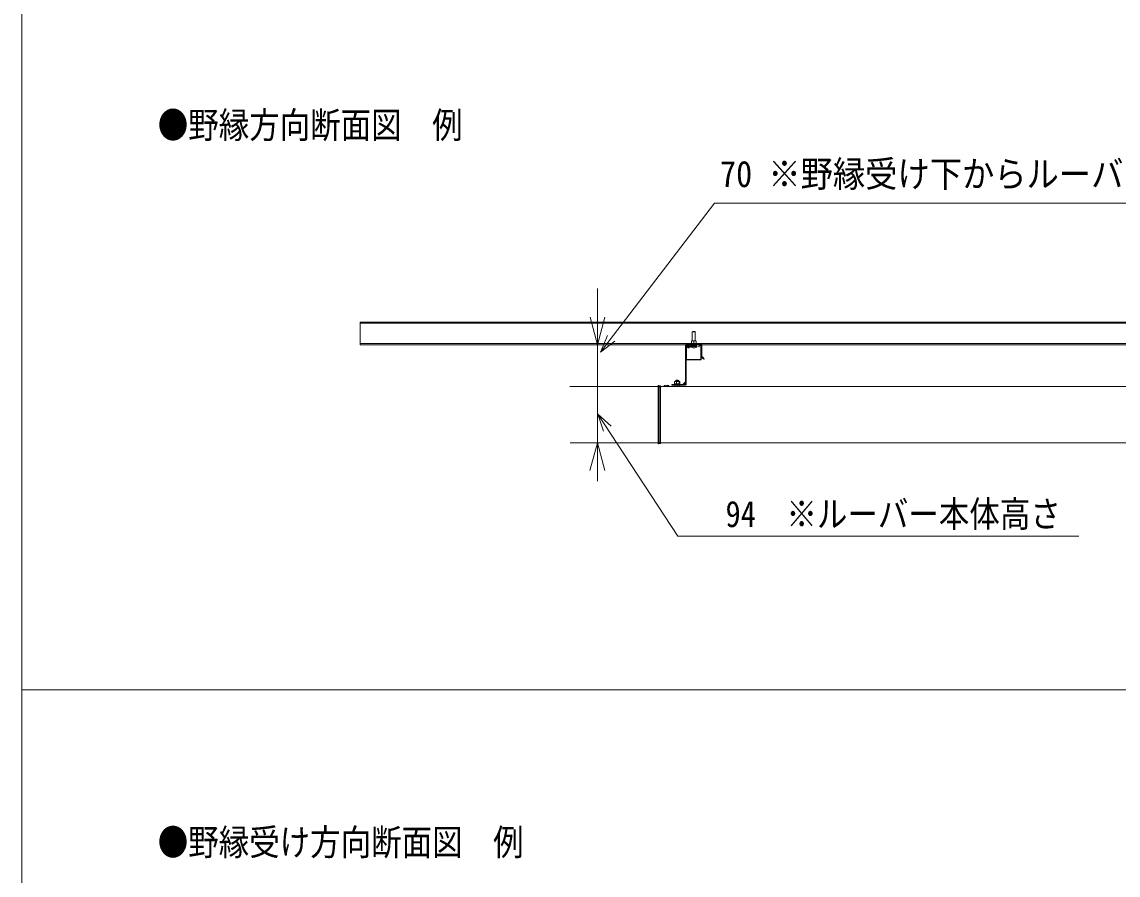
# Model space of a CAD drawing. Units: millimetres, scale not verified. Extents: x -202 to 3206, y -142 to 138.
# Drawn here: x -202.2 to -110.6, y -71.4 to 0 of the extents above; entities that cross this region are included whole.
import ezdxf
from ezdxf.enums import TextEntityAlignment as Align

# ---------------------------------------------------------------- set-up
doc = ezdxf.new("R2010")
doc.units = ezdxf.units.MM
doc.header["$LTSCALE"] = 0.5
doc.layers.add('0-0_0', color=7, linetype='Continuous', lineweight=18)
doc.styles.add('ＭＳ ゴシック', font='')
doc.styles.get('ＭＳ ゴシック').set_extended_font_data('MS Gothic')

# ---------------------------------------------------------------- blocks, each defined once
blk = doc.blocks.new('SYSARW-2')
at = {"layer": '0-0_0'}
for q in [(-2.8978, 0.7765), (-2.8978, -0.7765)]:
    blk.add_line((0, 0), q, dxfattribs=at)

msp = doc.modelspace()

# ---------------------------------------------------------------- linework, layer by layer
at = {"layer": '0-0_0'}
for p, q in [((-202.2499, 138.4999), (-202.2499, -138.5)), ((-144.3477, -15.1913), (-92.0469, -15.1913)), ((-154.1148, -30.5463), (-154.1148, -22.3226)), ((-173.9562, -25.1488), (151.1438, -25.1488)), ((-173.9562, -25.2488), (-173.9562, -25.1488)), ((-173.9562, -25.2488), (-173.9562, -26.9488)), ((151.1438, -25.2488), (-173.9562, -25.2488)), ((-146.1562, -25.9332), (-146.1962, -25.9732)), ((-146.1962, -25.9732), (-146.1962, -26.7138)), ((-145.9462, -25.9732), (-146.1962, -25.9732)), ((-146.1562, -25.9332), (-145.9862, -25.9332)), ((-145.9462, -25.9732), (-145.9862, -25.9332)), ((-145.9462, -26.7138), (-145.9462, -25.9732)), ((-173.9562, -27.0488), (-173.9562, -26.9488)), ((-173.9562, -26.9488), (-146.3712, -26.9488)), ((-146.7547, -27.0488), (-173.9562, -27.0488)), ((-153.8566, -27.6635), (-152.6694, -26.7467)), ((-146.7562, -27.0638), (-146.7562, -30.1388)), ((-145.4462, -27.0488), (-146.6962, -27.0488)), ((-146.6962, -27.0488), (-146.6962, -27.1488)), ((-146.6962, -28.2988), (-146.6962, -27.1488)), ((-145.4612, -26.9888), (-146.6812, -26.9888)), ((-146.6712, -28.2738), (-146.6712, -27.1488)), ((-146.5733, -27.265), (-146.6685, -27.129)), ((-146.6625, -27.1139), (-146.6081, -27.0758)), ((-146.6081, -27.0758), (-146.5212, -27.2)), ((-146.5212, -27.1488), (-146.5212, -27.2238)), ((-146.4962, -27.2111), (-146.3628, -27.1176)), ((-146.3169, -27.1832), (-146.4619, -27.2847)), ((-146.3712, -26.9338), (-146.3712, -26.9888)), ((-145.7712, -26.9338), (-146.3712, -26.9338)), ((-146.3169, -27.1032), (-145.8449, -27.1032)), ((-145.8449, -27.1832), (-146.3169, -27.1832)), ((-146.2712, -26.7138), (-146.1712, -26.7138)), ((-146.2712, -26.7448), (-146.2712, -26.9338)), ((-146.1962, -27.0488), (-146.1962, -27.0582)), ((-146.1962, -27.0582), (-146.1962, -27.1032)), ((-146.1962, -27.0582), (-146.0712, -27.0582)), ((-146.1712, -26.7138), (-145.9712, -26.7138)), ((-146.0712, -26.7448), (-146.0712, -26.9338)), ((-146.0712, -27.0582), (-145.9462, -27.0582)), ((-145.9712, -26.7138), (-145.8712, -26.7138)), ((-145.9462, -27.0582), (-145.9462, -27.0488)), ((-145.9462, -27.0582), (-145.9462, -27.1032)), ((-145.8712, -26.7448), (-145.8712, -26.9338)), ((-145.8449, -27.1032), (-145.8449, -27.1832)), ((-145.8449, -27.1832), (-145.7837, -27.1832)), ((-145.7712, -26.9888), (-145.7712, -26.9338)), ((-145.7712, -26.9488), (-52.1412, -26.9488)), ((-145.6212, -27.2238), (-145.6212, -27.1488)), ((-145.4712, -27.1488), (-145.4712, -28.2738)), ((-145.4462, -27.1488), (-145.4462, -27.0488)), ((-52.5247, -27.0488), (-145.3877, -27.0488)), ((-145.3862, -28.024), (-145.3862, -27.0638)), ((-146.6962, -28.2988), (-146.6962, -30.143)), ((-145.4712, -28.2738), (-146.6712, -28.2738)), ((-145.3401, -28.1549), (-145.4462, -28.0488)), ((-145.2977, -28.1125), (-145.3862, -28.024)), ((-145.3401, -28.1549), (-145.2977, -28.1125)), ((-145.234, -28.261), (-145.3401, -28.1549)), ((-145.2977, -28.1125), (-145.1916, -28.2185)), ((-145.1916, -28.2185), (-145.234, -28.261)), ((-147.6511, -30.1038), (-147.6769, -30.1217)), ((-147.5923, -30.1038), (-147.656, -30.1038)), ((-147.5412, -30.0038), (-147.5812, -30.0438)), ((-147.5812, -30.0438), (-147.5812, -30.1038)), ((-147.3312, -30.0438), (-147.5812, -30.0438)), ((-147.5412, -30.0038), (-147.3712, -30.0038)), ((-147.5076, -30.3038), (-147.5076, -30.1217)), ((-147.3312, -30.0438), (-147.3712, -30.0038)), ((-147.3312, -30.1038), (-147.3312, -30.0438)), ((-146.7562, -30.1388), (-146.9715, -30.3542)), ((-146.7108, -30.1783), (-146.9467, -30.4142)), ((-146.6962, -30.2844), (-146.6962, -30.143)), ((-154.1321, -38.4651), (-154.1321, -30.5463)), ((-149.0562, -30.4788), (-149.0562, -30.5538)), ((-149.0562, -30.5538), (-149.0562, -35.2188)), ((-149.0312, -30.5538), (-149.0562, -30.5538)), ((-149.0312, -30.4538), (-149.0082, -30.4538)), ((-149.0312, -30.4538), (-149.0312, -30.5538)), ((-149.0312, -30.5538), (-149.0312, -35.2188)), ((-149.0312, -30.5538), (-149.0082, -30.5538)), ((-149.0082, -30.4538), (-149.0082, -30.5538)), ((-149.0082, -30.5538), (-149.0082, -35.2188)), ((-149.0041, -30.5538), (-149.0082, -30.5538)), ((-148.8771, -30.4754), (-149.0041, -30.4542)), ((-149.0041, -30.4542), (-149.0041, -30.5538)), ((-148.8771, -30.5538), (-149.0041, -30.5538)), ((-148.8562, -30.5538), (-148.8771, -30.5538)), ((-148.8562, -30.5), (-148.8562, -30.5538)), ((-148.8562, -30.5463), (51.0438, -30.5463)), ((-148.5562, -30.4863), (-148.5562, -30.5463)), ((-148.3877, -30.4863), (-148.5562, -30.4863)), ((-148.1562, -30.4863), (-148.3877, -30.4863)), ((-148.3848, -30.4401), (-148.3848, -30.4214)), ((-148.3769, -30.4398), (-148.3769, -30.4214)), ((-148.2743, -30.4269), (-148.2288, -30.4407)), ((-148.1562, -30.5463), (-148.1562, -30.4863)), ((-147.8962, -30.4288), (-147.8962, -30.3688)), ((-147.8962, -30.3688), (-147.7462, -30.3688)), ((-147.7462, -30.4288), (-147.8962, -30.4288)), ((-147.0069, -30.3688), (-147.7462, -30.3688)), ((-147.7462, -30.3688), (-147.7462, -30.4288)), ((-146.982, -30.4288), (-147.7462, -30.4288)), ((-147.6862, -30.3038), (-147.6862, -30.3688)), ((-147.6769, -30.3038), (-147.6862, -30.3038)), ((-147.6755, -30.3038), (-147.6769, -30.3038)), ((-147.509, -30.3038), (-147.6755, -30.3038)), ((-147.6562, -30.4288), (-147.6575, -30.4467)), ((-147.5581, -30.4288), (-147.4588, -30.4467)), ((-147.5076, -30.3038), (-147.509, -30.3038)), ((-147.5076, -30.3038), (-147.5058, -30.3038)), ((-147.2262, -30.3038), (-147.5032, -30.3038)), ((-147.2887, -30.3038), (-147.2869, -30.3038)), ((-147.2865, -30.3038), (-147.2869, -30.3038)), ((-147.2575, -30.4467), (-147.2562, -30.4288)), ((-147.2575, -30.5463), (-147.2575, -30.4467)), ((-147.2562, -30.4288), (-147.2549, -30.4467)), ((-147.2549, -30.5463), (-147.2549, -30.4467)), ((-147.2262, -30.3688), (-147.2262, -30.3038)), ((-146.982, -30.4288), (-146.8406, -30.4288)), ((-146.8406, -30.3788), (-146.9467, -30.4142)), ((-146.8406, -30.4288), (-146.8406, -30.3788)), ((-146.7712, -30.4288), (-146.8406, -30.4288)), ((-146.7712, -30.4288), (-146.7712, -30.3788)), ((-146.7462, -30.3538), (-146.7462, -30.2844)), ((-146.7462, -30.3538), (-146.6962, -30.3538)), ((-146.6962, -30.2844), (-146.6962, -30.3538)), ((-154.0893, -32.8525), (-153.6197, -34.2771)), ((-149.0562, -35.2188), (-149.0562, -35.2938)), ((-149.0312, -35.2188), (-149.0562, -35.2188)), ((-149.0312, -35.2188), (-149.0312, -35.3188)), ((-149.0312, -35.3188), (-149.0082, -35.3188)), ((-149.0041, -35.2188), (-149.0041, -35.3185)), ((-148.8771, -35.2188), (-149.0041, -35.2188)), ((-148.8771, -35.2973), (-149.0041, -35.3185)), ((-148.8771, -35.2188), (-148.8771, -35.2973)), ((-148.8562, -35.2188), (-148.8771, -35.2188)), ((-148.8562, -35.2463), (51.0438, -35.2463)), ((-147.3977, -43.0598), (-113.8783, -43.0598)), ((-202.2499, -55.9229), (15.5608, -55.9229))]:
    msp.add_line(p, q, dxfattribs=at)
for points in [[(-144.3477, -15.1913), (-153.8566, -27.6635), (-153.2869, -26.2759)], [(-145.4462, -27.1488), (-145.4462, -28.2988), (-146.6962, -28.2988)], [(-146.4962, -27.1488), (-146.4962, -27.2238), (-146.5212, -27.2238)], [(-145.6212, -27.2238), (-145.6462, -27.2238), (-145.6462, -27.1488)], [(-147.6769, -30.3038), (-147.6769, -30.1217), (-147.5923, -30.1038), (-147.5076, -30.1217)], [(-147.5076, -30.1217), (-147.3973, -30.1038), (-147.5923, -30.1038)], [(-147.3973, -30.1038), (-147.2869, -30.1217), (-147.2869, -30.3038)], [(-147.2869, -30.1217), (-147.2612, -30.1038), (-147.3973, -30.1038)], [(-147.2612, -30.1038), (-147.2355, -30.1217), (-147.2355, -30.3038)], [(-146.6962, -30.2844), (-146.7462, -30.2844), (-146.7108, -30.1783)], [(-148.8562, -30.5463), (-154.1545, -30.5463), (-156.4405, -30.5463)], [(-148.8562, -30.5463), (-154.1321, -30.5463), (-156.4181, -30.5463)], [(-148.8562, -30.5463), (-154.1148, -30.5463), (-156.4008, -30.5463)], [(-149.0041, -30.5538), (-149.0041, -35.2188), (-149.0082, -35.2188)], [(-148.8771, -30.4754), (-148.8771, -30.5538), (-148.8771, -35.2188)], [(-148.8562, -30.5538), (-148.8562, -35.2188), (-148.8562, -35.2727)], [(-147.6575, -30.5463), (-147.6575, -30.4467), (-147.5581, -30.4288)], [(-147.4588, -30.5463), (-147.4588, -30.4467), (-147.3582, -30.4288), (-147.2575, -30.4467)], [(-146.7462, -30.2844), (-146.8406, -30.3788), (-146.7712, -30.3788)], [(-147.3977, -43.0598), (-154.0893, -32.8525), (-152.9703, -33.8514)], [(-148.8562, -35.2463), (-154.1321, -35.2463), (-156.4181, -35.2463)], [(-149.0312, -35.2188), (-149.0082, -35.2188), (-149.0082, -35.3188)]]:
    msp.add_lwpolyline(points, dxfattribs=at)
for centre, radius, start, end in [((-146.6812, -27.0638), 0.075, 90, 180), ((-146.5962, -27.1488), 0.1, 0, 180), ((-146.5962, -27.1488), 0.075, 0, 180), ((-146.5077, -27.2192), 0.08, 215, 305.00001), ((-146.3169, -27.1832), 0.08, 90, 125.00001), ((-146.0712, -26.915), 0.3931, 226.55023, 316.99713), ((-145.5462, -27.1488), 0.1, 0, 180), ((-145.5462, -27.1488), 0.075, 0, 180), ((-145.4612, -27.0638), 0.075, 0, 90), ((-146.7462, -30.143), 0.05, 315, 0), ((-149.0312, -30.4788), 0.025, 90, 180), ((-149.0082, -30.4788), 0.025, 80.53768, 90), ((-148.8812, -30.5), 0.025, 0, 80.53768), ((-148.3862, -30.6761), 0.2548, 114.27354, 131.849), ((-148.3262, -30.6761), 0.2548, 48.151, 67.73568), ((-147.0069, -30.3188), 0.05, 270, 315), ((-146.982, -30.3788), 0.05, 270, 315), ((-146.7712, -30.3538), 0.075, 270, 0), ((-146.7712, -30.3538), 0.025, 270, 0), ((-149.0312, -35.2938), 0.025, 180, 270), ((-149.0082, -35.2938), 0.025, 270, 279.46232), ((-148.8812, -35.2727), 0.025, 279.46232, 0)]:
    msp.add_arc(centre, radius, start, end, dxfattribs=at)

# ---------------------------------------------------------------- block references
at = {"layer": '0-0_0', "xscale": 0.8, "yscale": 0.8}
for p, rotation in [((-154.1148, -27.0488), 270), ((-154.1321, -35.2463), 90)]:
    msp.add_blockref('SYSARW-2', p, dxfattribs=dict(at, rotation=rotation))

# ---------------------------------------------------------------- texts
at = {"layer": '0-0_0', "style": 'ＭＳ ゴシック'}
for s, width, p in [('●野縁方向断面図\u3000例', 0.85, (-190.8917, -10.4207)), ('70 ※野縁受け下からルーバー本体上部まで', 0.9, (-143.8744, -14.5098)), ('94\u3000※ルーバー本体高さ', 0.85, (-143.4147, -42.9571)), ('●野縁受け方向断面図\u3000例', 0.85, (-190.8917, -70.4207))]:
    msp.add_text(s, height=2.199, dxfattribs=dict(at, width=width)).set_placement(p, align=Align.BOTTOM_LEFT)

doc.saveas('drawing.dxf')
